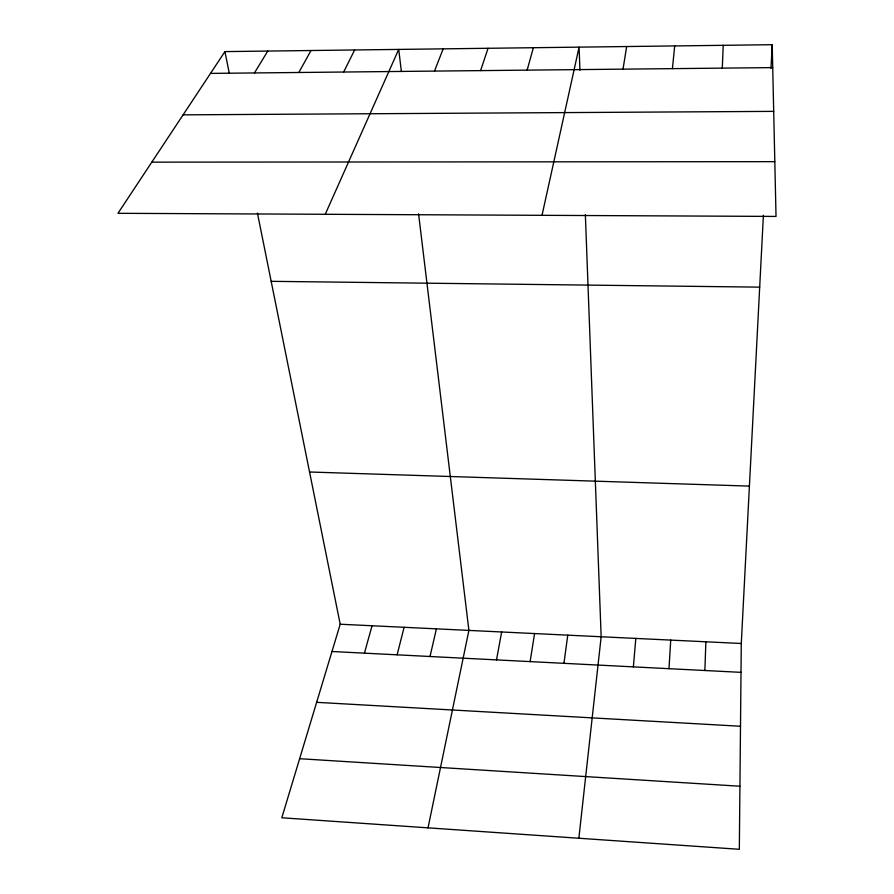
<?xml version="1.0" encoding="UTF-8"?>
<svg xmlns="http://www.w3.org/2000/svg" width="894" height="894" viewBox="0 0 894 894"><rect width="100%" height="100%" fill="white"/><g stroke="black" fill="none" stroke-linecap="round" stroke-linejoin="round"><path stroke-width="1.34" d="M763.398 215.298L741.282 643.49L739.327 849.3L281.811 817.775L340.201 624.224L257.427 213.051M704.874 670.511L705.88 641.791M722.307 68.123L723.212 45.315M770.986 68.369L772.215 44.7L224.93 51.606L117.974 213.308L776.026 216.426L772.215 44.7M668.991 668.678L670.724 640.104M633.377 666.868L635.813 638.428M672.411 68.637L674.702 45.929M578.854 838.237L601.159 636.763L585.358 214.571M563.946 663.326L567.757 635.153M530.12 661.605L534.578 633.567M623.017 69.14L626.66 46.533M496.516 659.895L501.635 631.98M428.025 827.844L468.903 630.404L418.571 213.8M542.021 215.32L579.089 47.136L579.949 70.324M430.014 656.498L436.406 628.851M397.115 654.821L404.122 627.297M364.428 653.156L372.049 625.755M527.136 70.134L533.36 47.717M480.592 70.615L488.057 48.287M434.495 71.084L443.178 48.846M325.237 214.292L398.713 49.405L401.384 71.509M343.631 72.023L354.661 49.963M298.842 72.481L311.023 50.511M254.466 72.939L267.775 51.059M210.515 73.397L772.718 67.609M183.102 114.845L773.69 111.37M151.801 162.149L774.807 161.658M271.173 281.331L759.688 287.142M309.559 471.998L749.418 486.101M340.201 624.224L741.282 643.49M331.976 651.502L741.014 672.355M316.632 702.326L740.5 726.252M299.624 758.704L739.93 786.228M224.93 51.606L229.289 73.286"/></g></svg>
